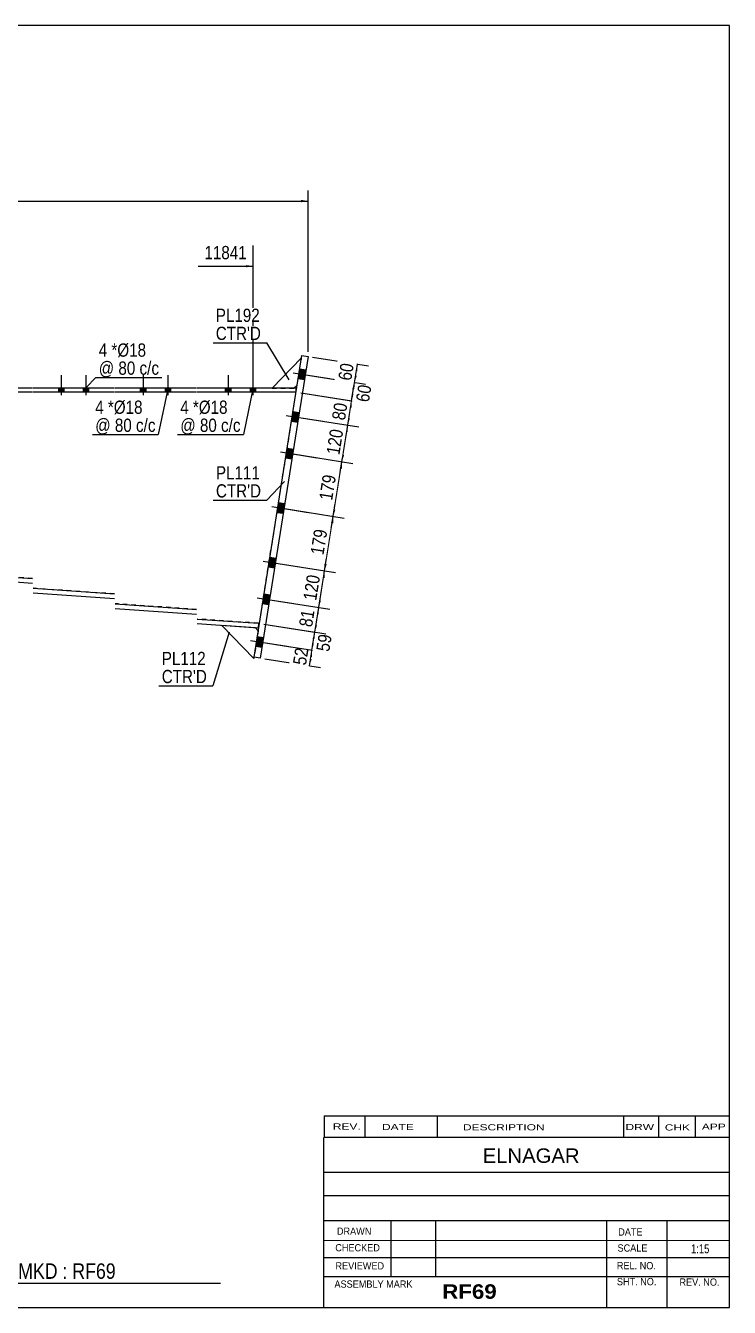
# Model space of a CAD drawing. Header units: millimetres. Extents: x -26 to 376, y -180 to 98.
# Drawn here: x 224.4 to 376.4, y -179.5 to 97.5 of the extents above; entities that cross this region are included whole.
import ezdxf

# ---------------------------------------------------------------- set-up
doc = ezdxf.new("R2010")
doc.units = ezdxf.units.MM
doc.linetypes.add('DXK_LINE_DOT1', pattern=[1.8814, 0.9407, -0.9407])
doc.styles.add('Arial', font='ARIAL.TTF', dxfattribs={"height": 0.2})
doc.styles.add('Arial Bold', font='ARIALBD.TTF', dxfattribs={"height": 0.2})
doc.styles.add('Arial Narrow', font='ARIALN.TTF', dxfattribs={"height": 0.2})

# ---------------------------------------------------------------- blocks, each defined once
blk = doc.blocks.new('Unknown-623588521-1210')
at = {"color": 5, "linetype": 'Continuous'}
for p, q in [((376.37, 97.51), (-23.63, 97.51)), ((-23.63, 97.51), (-23.63, -179.49)), ((376.37, -179.49), (376.37, 97.51)), ((-23.63, -179.49), (376.37, -179.49))]:
    blk.add_line(p, q, dxfattribs=at)
at = {"color": 174, "linetype": 'Continuous', "style": 'Arial'}
blk.add_text('Tekla structures', height=1.9102, rotation=90, dxfattribs=at).set_placement((-24.13, -178.99))
blk = doc.blocks.new('Bolt-623588521-1821 - 1392')
at = {"linetype": 'Continuous'}
for points in [[(283.6, 23.34), (283.27, 21.23), (284.59, 21.02), (284.92, 23.13)], [(283.6, 23.34), (283.27, 21.23), (284.59, 21.02), (284.92, 23.13)], [(282.14, 14.12), (281.8, 12.01), (283.12, 11.8), (283.46, 13.91)], [(282.14, 14.12), (281.8, 12.01), (283.12, 11.8), (283.46, 13.91)], [(280.88, 6.22), (280.55, 4.11), (281.86, 3.9), (282.2, 6.01)], [(280.88, 6.22), (280.55, 4.11), (281.86, 3.9), (282.2, 6.01)], [(279.01, -5.58), (278.67, -7.68), (279.99, -7.89), (280.32, -5.79)], [(279.01, -5.58), (278.67, -7.68), (279.99, -7.89), (280.32, -5.79)], [(277.13, -17.37), (276.8, -19.48), (278.11, -19.69), (278.45, -17.58)], [(277.13, -17.37), (276.8, -19.48), (278.11, -19.69), (278.45, -17.58)], [(275.88, -25.27), (275.54, -27.38), (276.86, -27.59), (277.19, -25.48)], [(275.88, -25.27), (275.54, -27.38), (276.86, -27.59), (277.19, -25.48)], [(274.41, -34.49), (274.08, -36.6), (275.39, -36.81), (275.73, -34.7)], [(274.41, -34.49), (274.08, -36.6), (275.39, -36.81), (275.73, -34.7)]]:
    blk.add_hatch(color=3, dxfattribs=at).paths.add_polyline_path(points)
at = {"color": 3, "linetype": 'Continuous'}
for p, q in [((282.14, 22.49), (290.02, 21.24)), ((282.14, 22.49), (290.02, 21.24)), ((283.6, 23.34), (284.92, 23.13)), ((283.6, 23.34), (284.92, 23.13)), ((283.27, 21.23), (284.59, 21.02)), ((283.27, 21.23), (284.59, 21.02)), ((282.14, 14.12), (283.46, 13.91)), ((282.14, 14.12), (283.46, 13.91)), ((280.67, 13.27), (288.56, 12.02)), ((280.67, 13.27), (288.56, 12.02)), ((281.8, 12.01), (283.12, 11.8)), ((281.8, 12.01), (283.12, 11.8)), ((280.88, 6.22), (282.2, 6.01)), ((280.88, 6.22), (282.2, 6.01)), ((279.41, 5.37), (287.3, 4.12)), ((279.41, 5.37), (287.3, 4.12)), ((280.55, 4.11), (281.86, 3.9)), ((280.55, 4.11), (281.86, 3.9)), ((277.54, -6.42), (285.42, -7.68)), ((277.54, -6.42), (285.42, -7.68)), ((278.67, -7.68), (279.99, -7.89)), ((278.67, -7.68), (279.99, -7.89)), ((279.01, -5.58), (280.32, -5.79)), ((279.01, -5.58), (280.32, -5.79)), ((275.66, -18.22), (283.55, -19.47)), ((275.66, -18.22), (283.55, -19.47)), ((277.13, -17.37), (278.45, -17.58)), ((277.13, -17.37), (278.45, -17.58)), ((276.8, -19.48), (278.11, -19.69)), ((276.8, -19.48), (278.11, -19.69)), ((274.41, -26.12), (282.29, -27.37)), ((274.41, -26.12), (282.29, -27.37)), ((275.54, -27.38), (276.86, -27.59)), ((275.54, -27.38), (276.86, -27.59)), ((275.88, -25.27), (277.19, -25.48)), ((275.88, -25.27), (277.19, -25.48)), ((272.94, -35.34), (280.83, -36.59)), ((272.94, -35.34), (280.83, -36.59)), ((274.41, -34.49), (275.73, -34.7)), ((274.41, -34.49), (275.73, -34.7)), ((274.08, -36.6), (275.39, -36.81)), ((274.08, -36.6), (275.39, -36.81))]:
    blk.add_line(p, q, dxfattribs=at)
blk = doc.blocks.new('Part-623588521-1647 - 1392')
at = {"color": 2, "linetype": 'Continuous'}
for p, q in [((283.98, 25.72), (277.6, 19.13)), ((282.27, 19.13), (283.04, 19.79))]:
    blk.add_line(p, q, dxfattribs=at)
at = {"color": 7, "linetype": 'DXK_LINE_DOT1'}
for p, q in [((283.04, 19.79), (283.98, 25.72)), ((277.6, 19.13), (282.27, 19.13))]:
    blk.add_line(p, q, dxfattribs=at)
blk = doc.blocks.new('Part-623588521-1536 - 1392')
at = {"color": 2, "linetype": 'Continuous'}
for p, q in [((175.8, 19.13), (175.8, 18.33)), ((181.21, 19.13), (175.8, 19.13)), ((175.8, 18.33), (181.21, 18.33)), ((197.35, 19.13), (181.31, 19.13)), ((181.31, 18.33), (197.35, 18.33)), ((208.19, 19.13), (197.45, 19.13)), ((197.45, 18.33), (208.19, 18.33)), ((225.89, 19.13), (208.29, 19.13)), ((208.29, 18.33), (225.89, 18.33)), ((243.59, 19.13), (225.99, 19.13)), ((225.99, 18.33), (243.59, 18.33)), ((261.29, 19.13), (243.69, 19.13)), ((243.69, 18.33), (261.29, 18.33)), ((282.81, 19.13), (261.39, 19.13)), ((261.39, 18.33), (282.81, 18.33)), ((282.81, 18.33), (282.81, 19.13))]:
    blk.add_line(p, q, dxfattribs=at)
blk = doc.blocks.new('Part-623588521-1589 - 1392')
at = {"color": 2, "linetype": 'Continuous'}
for p, q in [((273.7, -38.95), (284.06, 26.23)), ((285.38, 26.02), (275.02, -39.16)), ((284.06, 26.23), (285.38, 26.02)), ((275.02, -39.16), (273.7, -38.95))]:
    blk.add_line(p, q, dxfattribs=at)
blk = doc.blocks.new('Part-623588521-1618 - 1392')
at = {"color": 2, "linetype": 'Continuous'}
for p, q in [((273.65, -39.25), (266.72, -32.11)), ((274.04, -32.62), (266.72, -32.11)), ((274.6, -33.32), (274.04, -32.62)), ((273.7, -38.95), (273.65, -39.25))]:
    blk.add_line(p, q, dxfattribs=at)
at = {"color": 7, "linetype": 'DXK_LINE_DOT1'}
blk.add_line((274.6, -33.32), (273.7, -38.95), dxfattribs=at)
blk = doc.blocks.new('Part-623588521-1769 - 1392')
at = {"color": 2, "linetype": 'Continuous'}
for p, q in [((202.85, -19.77), (202.78, -20.77)), ((202.78, -20.77), (208.19, -21.15)), ((202.85, -19.77), (208.19, -20.14)), ((208.29, -20.74), (225.89, -21.97)), ((208.29, -21.74), (225.89, -22.97)), ((225.99, -24.09), (243.59, -25.31)), ((225.99, -25.09), (243.59, -26.31)), ((243.69, -27.43), (261.29, -28.66)), ((243.69, -28.43), (261.29, -29.66)), ((261.39, -30.73), (274.64, -31.65)), ((261.39, -31.73), (274.57, -32.65)), ((274.64, -31.65), (274.57, -32.65))]:
    blk.add_line(p, q, dxfattribs=at)
blk = doc.blocks.new('Part-623588521-1747 - 1392')
at = {"color": 2, "linetype": 'Continuous'}
for p, q in [((192.02, 18.33), (192.02, -18.33)), ((274.64, -31.65), (274.86, -31.67))]:
    blk.add_line(p, q, dxfattribs=at)
at = {"color": 7, "linetype": 'DXK_LINE_DOT1'}
for p, q in [((192.02, 18.33), (197.35, 18.33)), ((197.45, 18.33), (208.19, 18.33)), ((208.29, 18.33), (225.89, 18.33)), ((225.99, 18.33), (243.59, 18.33)), ((243.69, 18.33), (261.29, 18.33)), ((261.39, 18.33), (282.81, 18.33)), ((274.86, -31.67), (282.81, 18.33)), ((197.35, -18.7), (192.02, -18.33)), ((208.19, -20.14), (197.45, -19.4)), ((225.89, -21.97), (208.29, -20.74)), ((243.59, -25.31), (225.99, -24.09)), ((261.29, -28.66), (243.69, -27.43)), ((274.64, -31.65), (261.39, -30.73))]:
    blk.add_line(p, q, dxfattribs=at)
blk = doc.blocks.new('Bolt-623588521-10556 - 1392')
at = {"linetype": 'Continuous'}
for points in [[(268.78, 19.13), (267.58, 19.13), (267.58, 18.33), (268.78, 18.33)], [(268.78, 19.13), (267.58, 19.13), (267.58, 18.33), (268.78, 18.33)], [(274.12, 19.13), (272.92, 19.13), (272.92, 18.33), (274.12, 18.33)], [(274.12, 19.13), (272.92, 19.13), (272.92, 18.33), (274.12, 18.33)]]:
    blk.add_hatch(color=3, dxfattribs=at).paths.add_polyline_path(points)
at = {"color": 3, "linetype": 'Continuous'}
for p, q in [((268.18, 17.67), (268.18, 22)), ((268.18, 17.66), (268.18, 21.99)), ((273.52, 17.67), (273.52, 22)), ((273.52, 17.66), (273.52, 21.99)), ((267.58, 18.33), (267.58, 19.13)), ((267.58, 18.33), (267.58, 19.13)), ((268.78, 18.33), (268.78, 19.13)), ((268.78, 18.33), (268.78, 19.13)), ((272.92, 18.33), (272.92, 19.13)), ((272.92, 18.33), (272.92, 19.13)), ((274.12, 18.33), (274.12, 19.13)), ((274.12, 18.33), (274.12, 19.13))]:
    blk.add_line(p, q, dxfattribs=at)
blk = doc.blocks.new('Bolt-623588521-10557 - 1392')
at = {"linetype": 'Continuous'}
for points in [[(250.42, 19.13), (249.22, 19.13), (249.22, 18.33), (250.42, 18.33)], [(250.42, 19.13), (249.22, 19.13), (249.22, 18.33), (250.42, 18.33)], [(255.75, 19.13), (254.55, 19.13), (254.55, 18.33), (255.75, 18.33)], [(255.75, 19.13), (254.55, 19.13), (254.55, 18.33), (255.75, 18.33)]]:
    blk.add_hatch(color=3, dxfattribs=at).paths.add_polyline_path(points)
at = {"color": 3, "linetype": 'Continuous'}
for p, q in [((249.82, 17.67), (249.82, 22)), ((249.82, 17.66), (249.82, 21.99)), ((255.15, 17.67), (255.15, 22)), ((255.15, 17.66), (255.15, 21.99)), ((249.22, 18.33), (249.22, 19.13)), ((249.22, 18.33), (249.22, 19.13)), ((250.42, 18.33), (250.42, 19.13)), ((250.42, 18.33), (250.42, 19.13)), ((254.55, 18.33), (254.55, 19.13)), ((254.55, 18.33), (254.55, 19.13)), ((255.75, 18.33), (255.75, 19.13)), ((255.75, 18.33), (255.75, 19.13))]:
    blk.add_line(p, q, dxfattribs=at)
blk = doc.blocks.new('Bolt-623588521-10558 - 1392')
at = {"linetype": 'Continuous'}
for points in [[(232.72, 19.13), (231.52, 19.13), (231.52, 18.33), (232.72, 18.33)], [(232.72, 19.13), (231.52, 19.13), (231.52, 18.33), (232.72, 18.33)], [(238.05, 19.13), (236.85, 19.13), (236.85, 18.33), (238.05, 18.33)], [(238.05, 19.13), (236.85, 19.13), (236.85, 18.33), (238.05, 18.33)]]:
    blk.add_hatch(color=3, dxfattribs=at).paths.add_polyline_path(points)
at = {"color": 3, "linetype": 'Continuous'}
for p, q in [((232.12, 17.67), (232.12, 22)), ((232.12, 17.66), (232.12, 21.99)), ((237.45, 17.67), (237.45, 22)), ((237.45, 17.66), (237.45, 21.99)), ((231.52, 18.33), (231.52, 19.13)), ((231.52, 18.33), (231.52, 19.13)), ((232.72, 18.33), (232.72, 19.13)), ((232.72, 18.33), (232.72, 19.13)), ((236.85, 18.33), (236.85, 19.13)), ((236.85, 18.33), (236.85, 19.13)), ((238.05, 18.33), (238.05, 19.13)), ((238.05, 18.33), (238.05, 19.13))]:
    blk.add_line(p, q, dxfattribs=at)
blk = doc.blocks.new('StraightDimension-623588521-1871 - 1392')
at = {"linetype": 'Continuous'}
for points in [[(285.73, -38.89), (286.21, -37.45), (286.22, -38.97)], [(286.15, -39.41), (285.67, -40.85), (285.66, -39.33)]]:
    blk.add_hatch(color=7, dxfattribs=at).paths.add_polyline_path(points)
at = {"color": 7, "linetype": 'Continuous'}
for p, q in [((275.23, -35.7), (288.58, -37.82)), ((285.67, -40.85), (286.21, -37.45)), ((276.01, -39.31), (288.04, -41.23))]:
    blk.add_line(p, q, dxfattribs=at)
at = {"color": 0}
blk.add_wipeout([(286.17, -36.73), (282.03, -36.07), (281.26, -40.86), (285.41, -41.52)], dxfattribs=at)
at = {"color": 3, "style": 'Arial Narrow'}
blk.add_text('52', height=2.863, rotation=80.9647, dxfattribs=at).set_placement((284.91, -40.84))
blk = doc.blocks.new('StraightDimension-623588521-1893 - 1392')
at = {"linetype": 'Continuous'}
for points in [[(286.69, -36), (286.21, -37.45), (286.2, -35.93)], [(286.35, -35.01), (286.83, -33.57), (286.84, -35.09)]]:
    blk.add_hatch(color=7, dxfattribs=at).paths.add_polyline_path(points)
at = {"color": 7, "linetype": 'Continuous'}
for p, q in [((275.85, -31.82), (289.05, -33.92)), ((275.23, -35.7), (288.43, -37.8)), ((286.21, -37.45), (286.83, -33.57))]:
    blk.add_line(p, q, dxfattribs=at)
at = {"color": 0}
blk.add_wipeout([(291.2, -33.79), (287.05, -33.13), (286.29, -37.93), (290.43, -38.59)], dxfattribs=at)
at = {"color": 3, "style": 'Arial Narrow'}
blk.add_text('59', height=2.863, rotation=80.9647, dxfattribs=at).set_placement((289.94, -37.9))
blk = doc.blocks.new('StraightDimension-623588521-1917 - 1392')
at = {"linetype": 'Continuous'}
for points in [[(287.19, -29.67), (287.68, -28.23), (287.69, -29.75)], [(287.31, -32.13), (286.83, -33.57), (286.82, -32.05)]]:
    blk.add_hatch(color=7, dxfattribs=at).paths.add_polyline_path(points)
at = {"color": 7, "linetype": 'Continuous'}
for p, q in [((276.7, -26.48), (290.05, -28.6)), ((286.83, -33.57), (287.68, -28.23)), ((275.85, -31.82), (289.2, -33.95))]:
    blk.add_line(p, q, dxfattribs=at)
at = {"color": 0}
blk.add_wipeout([(287.49, -28.48), (283.34, -27.82), (282.58, -32.61), (286.72, -33.27)], dxfattribs=at)
at = {"color": 3, "style": 'Arial Narrow'}
blk.add_text('81', height=2.863, rotation=80.9647, dxfattribs=at).set_placement((286.22, -32.59))
blk = doc.blocks.new('StraightDimension-623588521-1931 - 1392')
at = {"linetype": 'Continuous'}
for points in [[(288.45, -21.77), (288.93, -20.33), (288.94, -21.85)], [(288.16, -26.78), (287.68, -28.23), (287.67, -26.71)]]:
    blk.add_hatch(color=7, dxfattribs=at).paths.add_polyline_path(points)
at = {"color": 7, "linetype": 'Continuous'}
for p, q in [((277.95, -18.58), (291.3, -20.71)), ((287.68, -28.23), (288.93, -20.33)), ((276.7, -26.48), (290.05, -28.6))]:
    blk.add_line(p, q, dxfattribs=at)
at = {"color": 0}
blk.add_wipeout([(288.68, -20.95), (284.53, -20.29), (283.48, -26.9), (287.63, -27.55)], dxfattribs=at)
at = {"color": 3, "style": 'Arial Narrow'}
blk.add_text('120', height=2.863, rotation=80.9647, dxfattribs=at).set_placement((287.13, -26.87))
blk = doc.blocks.new('StraightDimension-623588521-1940 - 1392')
at = {"linetype": 'Continuous'}
for points in [[(290.33, -9.98), (290.81, -8.53), (290.82, -10.05)], [(289.42, -18.89), (288.93, -20.33), (288.92, -18.81)]]:
    blk.add_hatch(color=7, dxfattribs=at).paths.add_polyline_path(points)
at = {"color": 7, "linetype": 'Continuous'}
for p, q in [((279.83, -6.79), (293.18, -8.91)), ((288.93, -20.33), (290.81, -8.53)), ((277.95, -18.58), (291.3, -20.71))]:
    blk.add_line(p, q, dxfattribs=at)
at = {"color": 0}
blk.add_wipeout([(290.25, -11.11), (286.1, -10.45), (285.05, -17.05), (289.2, -17.71)], dxfattribs=at)
at = {"color": 3, "style": 'Arial Narrow'}
blk.add_text('179', height=2.863, rotation=80.9647, dxfattribs=at).set_placement((288.7, -17.02))
blk = doc.blocks.new('StraightDimension-623588521-1958 - 1392')
at = {"linetype": 'Continuous'}
for points in [[(292.2, 1.82), (292.68, 3.26), (292.7, 1.74)], [(291.29, -7.09), (290.81, -8.53), (290.8, -7.01)]]:
    blk.add_hatch(color=7, dxfattribs=at).paths.add_polyline_path(points)
at = {"color": 7, "linetype": 'Continuous'}
for p, q in [((281.7, 5.01), (295.05, 2.89)), ((290.81, -8.53), (292.68, 3.26)), ((279.83, -6.79), (293.18, -8.91))]:
    blk.add_line(p, q, dxfattribs=at)
at = {"color": 0}
blk.add_wipeout([(292.12, 0.69), (287.98, 1.35), (286.93, -5.25), (291.07, -5.91)], dxfattribs=at)
at = {"color": 3, "style": 'Arial Narrow'}
blk.add_text('179', height=2.863, rotation=80.9647, dxfattribs=at).set_placement((290.57, -5.23))
blk = doc.blocks.new('StraightDimension-623588521-1975 - 1392')
at = {"linetype": 'Continuous'}
for points in [[(293.46, 9.72), (293.94, 11.16), (293.95, 9.64)], [(293.17, 4.7), (292.68, 3.26), (292.67, 4.78)]]:
    blk.add_hatch(color=7, dxfattribs=at).paths.add_polyline_path(points)
at = {"color": 7, "linetype": 'Continuous'}
for p, q in [((282.96, 12.9), (296.31, 10.78)), ((292.68, 3.26), (293.94, 11.16)), ((281.7, 5.01), (295.05, 2.89))]:
    blk.add_line(p, q, dxfattribs=at)
at = {"color": 0}
blk.add_wipeout([(293.69, 10.53), (289.54, 11.19), (288.49, 4.59), (292.64, 3.93)], dxfattribs=at)
at = {"color": 3, "style": 'Arial Narrow'}
blk.add_text('120', height=2.863, rotation=80.9647, dxfattribs=at).set_placement((292.14, 4.62))
blk = doc.blocks.new('StraightDimension-623588521-1985 - 1392')
at = {"linetype": 'Continuous'}
for points in [[(294.29, 14.99), (294.78, 16.43), (294.79, 14.91)], [(294.42, 12.6), (293.94, 11.16), (293.93, 12.68)]]:
    blk.add_hatch(color=7, dxfattribs=at).paths.add_polyline_path(points)
at = {"color": 7, "linetype": 'Continuous'}
for p, q in [((283.8, 18.18), (297.15, 16.05)), ((293.94, 11.16), (294.78, 16.43)), ((282.96, 12.9), (296.31, 10.78))]:
    blk.add_line(p, q, dxfattribs=at)
at = {"color": 0}
blk.add_wipeout([(294.59, 16.22), (290.44, 16.88), (289.68, 12.08), (293.83, 11.42)], dxfattribs=at)
at = {"color": 3, "style": 'Arial Narrow'}
blk.add_text('80', height=2.863, rotation=80.9647, dxfattribs=at).set_placement((293.33, 12.11))
blk = doc.blocks.new('StraightDimension-623588521-1992 - 1392')
at = {"linetype": 'Continuous'}
for points in [[(294.92, 18.94), (295.41, 20.38), (295.42, 18.86)], [(295.26, 17.87), (294.78, 16.43), (294.77, 17.95)]]:
    blk.add_hatch(color=7, dxfattribs=at).paths.add_polyline_path(points)
at = {"color": 7, "linetype": 'Continuous'}
for p, q in [((284.42, 22.13), (297.63, 20.03)), ((294.78, 16.43), (295.41, 20.38)), ((283.8, 18.18), (297, 16.08))]:
    blk.add_line(p, q, dxfattribs=at)
at = {"color": 0}
blk.add_wipeout([(299.77, 20.12), (295.62, 20.78), (294.86, 15.98), (299.01, 15.32)], dxfattribs=at)
at = {"color": 3, "style": 'Arial Narrow'}
blk.add_text('60', height=2.863, rotation=80.9647, dxfattribs=at).set_placement((298.51, 16.01))
blk = doc.blocks.new('StraightDimension-623588521-2008 - 1392')
at = {"linetype": 'Continuous'}
for points in [[(295.55, 22.89), (296.03, 24.33), (296.04, 22.81)], [(295.89, 21.82), (295.41, 20.38), (295.39, 21.9)]]:
    blk.add_hatch(color=7, dxfattribs=at).paths.add_polyline_path(points)
at = {"color": 7, "linetype": 'Continuous'}
for p, q in [((286.37, 25.87), (298.4, 23.95)), ((295.41, 20.38), (296.03, 24.33)), ((284.42, 22.13), (297.78, 20))]:
    blk.add_line(p, q, dxfattribs=at)
at = {"color": 0}
blk.add_wipeout([(295.95, 24.78), (291.8, 25.44), (291.04, 20.64), (295.19, 19.98)], dxfattribs=at)
at = {"color": 3, "style": 'Arial Narrow'}
blk.add_text('60', height=2.863, rotation=80.9647, dxfattribs=at).set_placement((294.69, 20.67))
blk = doc.blocks.new('StraightDimension-623588521-2375 - 1392')
at = {"linetype": 'Continuous'}
for points in [[(0.17, 59.34), (-1.33, 59.59), (0.17, 59.84)], [(283.88, 59.84), (285.38, 59.59), (283.88, 59.34)]]:
    blk.add_hatch(color=7, dxfattribs=at).paths.add_polyline_path(points)
at = {"color": 7, "linetype": 'Continuous'}
for p, q in [((-1.33, 25.73), (-1.33, 61.84)), ((285.38, 27.02), (285.38, 61.84)), ((-1.33, 59.59), (285.38, 59.59))]:
    blk.add_line(p, q, dxfattribs=at)
at = {"color": 0}
blk.add_wipeout([(147.19, 59.74), (147.19, 63.94), (136.85, 63.94), (136.85, 59.74)], dxfattribs=at)
at = {"color": 3, "style": 'Arial Narrow'}
blk.add_text('12039', height=2.863, dxfattribs=at).set_placement((137.45, 60.34))
blk = doc.blocks.new('StraightDimension-623588521-10203 - 1392')
at = {"linetype": 'Continuous'}
blk.add_hatch(color=7, dxfattribs=at).paths.add_polyline_path([(272.02, 45.77), (273.52, 45.52), (272.02, 45.27)])
at = {"color": 7, "linetype": 'Continuous'}
for p, q in [((273.52, 20.13), (273.52, 50.02)), ((261.63, 45.52), (273.52, 45.52))]:
    blk.add_line(p, q, dxfattribs=at)
at = {"color": 0}
blk.add_wipeout([(272.74, 46.42), (272.74, 50.62), (262.4, 50.62), (262.4, 46.42)], dxfattribs=at)
at = {"color": 3, "style": 'Arial Narrow'}
blk.add_text('11841', height=2.863, dxfattribs=at).set_placement((263, 47.02))
blk = doc.blocks.new('CBS_CALLOFF-623588521-12557')
at = {"color": 7, "linetype": 'Continuous'}
blk.add_line((150.25, -174.23), (266.48, -174.24), dxfattribs=at)
at = {"color": 3, "linetype": 'Continuous', "style": 'Arial Narrow'}
blk.add_text('QTY= 1 Nos.      RAFTER     MKD : RF69', height=3.3405, dxfattribs=at).set_placement((173.54, -173.33))
blk = doc.blocks.new('CBS_NAME_BLOG-623588521-12558')
at = {"color": 7, "linetype": 'Continuous'}
for p, q in [((288.78, -142.74), (376.3, -142.74)), ((288.78, -179.45), (288.78, -142.75)), ((288.78, -150.28), (376.3, -150.28)), ((288.85, -155.33), (376.37, -155.33)), ((288.78, -160.71), (376.3, -160.71)), ((303.3, -172.81), (303.3, -160.71)), ((312.99, -172.79), (312.99, -160.72)), ((349.9, -179.45), (349.9, -160.72)), ((362.95, -179.45), (362.95, -160.71)), ((288.79, -165.01), (376.37, -164.99)), ((288.78, -168.75), (376.3, -168.75)), ((288.78, -172.8), (376.3, -172.8)), ((288.78, -179.49), (376.37, -179.49))]:
    blk.add_line(p, q, dxfattribs=at)
at = {"color": 3, "linetype": 'Continuous', "style": 'Arial'}
blk.add_text('ELNAGAR', height=3.133, dxfattribs=at).set_placement((323.1, -148.27))
at = {"color": 3, "linetype": 'Continuous'}
for s, height, style, width, p in [('DRAWN', 1.566, 'Arial', 0.9, (291.61, -163.81)), ('DATE', 1.566, 'Arial', 0.9, (352.37, -163.98)), ('CHECKED', 1.566, 'Arial', 0.9, (291.26, -167.39)), ('SCALE', 1.566, 'Arial', 0.9, (352.22, -167.45)), ('1:15', 1.957, 'Arial Narrow', 0.9, (368.11, -167.81)), ('REVIEWED', 1.566, 'Arial', 0.9, (291.3, -171.31)), ('REL. NO.', 1.566, 'Arial', 0.9, (352.08, -171.26)), ('ASSEMBLY MARK', 1.5663, 'Arial', 0.9, (291.08, -175.24)), ('RF69', 3.131, 'Arial Bold', 1.1, (314.36, -177.64)), ('SHT. NO.', 1.566, 'Arial', 0.9, (352.08, -174.72)), ('REV. NO.', 1.566, 'Arial', 0.9, (365.6, -174.81))]:
    blk.add_text(s, height=height, dxfattribs=dict(at, style=style, width=width)).set_placement(p)
blk = doc.blocks.new('CBS_REVISION-623588521-12559')
at = {"color": 7, "linetype": 'Continuous'}
for p, q in [((288.86, -138.11), (376.36, -138.11)), ((288.86, -138.11), (288.86, -142.74)), ((297.66, -138.11), (297.66, -142.74)), ((313.25, -138.11), (313.25, -142.68)), ((353.51, -138.11), (353.51, -142.74)), ((361.05, -138.11), (361.05, -142.74)), ((369, -138.11), (369, -142.74)), ((288.86, -142.74), (376.36, -142.74))]:
    blk.add_line(p, q, dxfattribs=at)
at = {"color": 7, "style": 'Arial Narrow', "width": 1.7}
for s, height, p in [('REV.', 1.326, (290.73, -141.07)), ('DATE', 1.326, (301.35, -141.18)), ('DESCRIPTION', 1.3257, (318.83, -141.24)), ('DRW', 1.326, (353.94, -141.18)), ('CHK', 1.326, (362.43, -141.27)), ('APP', 1.326, (370.43, -141.11))]:
    blk.add_text(s, height=height, dxfattribs=at).set_placement(p)
blk = doc.blocks.new('Mark-623588521-1585 - 1392')
at = {"color": 0}
blk.add_wipeout([(274.98, -0.57), (274.98, 2.43), (265.48, 2.43), (265.48, -0.57)], dxfattribs=at)
blk.add_wipeout([(274.98, -0.57), (274.98, 2.43), (265.48, 2.43), (265.48, -0.57)], dxfattribs=at)
blk.add_wipeout([(275.24, -4.47), (275.24, -1.47), (265.48, -1.47), (265.48, -4.47)], dxfattribs=at)
blk.add_wipeout([(275.24, -4.47), (275.24, -1.47), (265.48, -1.47), (265.48, -4.47)], dxfattribs=at)
at = {"color": 7, "linetype": 'Continuous'}
for p in [(280.32, -1.02), (264.88, -5.07)]:
    blk.add_line(p, (276.48, -5.07), dxfattribs=at)
at = {"color": 3, "style": 'Arial Narrow'}
blk.add_text('PL111', height=2.863, dxfattribs=at).set_placement((265.48, -0.57))
at = {"color": 1, "style": 'Arial Narrow'}
blk.add_text("CTR'D", height=2.863, dxfattribs=at).set_placement((265.48, -4.47))
blk = doc.blocks.new('Mark-623588521-1614 - 1392')
at = {"color": 0}
blk.add_wipeout([(263.28, -40.69), (263.28, -37.69), (253.78, -37.69), (253.78, -40.69)], dxfattribs=at)
blk.add_wipeout([(263.28, -40.69), (263.28, -37.69), (253.78, -37.69), (253.78, -40.69)], dxfattribs=at)
blk.add_wipeout([(263.53, -44.59), (263.53, -41.59), (253.78, -41.59), (253.78, -44.59)], dxfattribs=at)
blk.add_wipeout([(263.53, -44.59), (263.53, -41.59), (253.78, -41.59), (253.78, -44.59)], dxfattribs=at)
at = {"color": 7, "linetype": 'Continuous'}
for p in [(268.31, -33.56), (253.18, -45.19)]:
    blk.add_line(p, (264.78, -45.19), dxfattribs=at)
at = {"color": 3, "style": 'Arial Narrow'}
blk.add_text('PL112', height=2.863, dxfattribs=at).set_placement((253.78, -40.69))
at = {"color": 1, "style": 'Arial Narrow'}
blk.add_text("CTR'D", height=2.863, dxfattribs=at).set_placement((253.78, -44.59))
blk = doc.blocks.new('Mark-623588521-10594 - 1392')
at = {"color": 0}
blk.add_wipeout([(242, 25.96), (242, 28.96), (240.17, 28.96), (240.17, 25.96)], dxfattribs=at)
blk.add_wipeout([(242, 25.96), (242, 28.96), (240.17, 28.96), (240.17, 25.96)], dxfattribs=at)
blk.add_wipeout([(244.18, 25.96), (244.18, 28.96), (242.9, 28.96), (242.9, 25.96)], dxfattribs=at)
blk.add_wipeout([(244.18, 25.96), (244.18, 28.96), (242.9, 28.96), (242.9, 25.96)], dxfattribs=at)
blk.add_wipeout([(250.39, 25.96), (250.39, 28.96), (244.18, 28.96), (244.18, 25.96)], dxfattribs=at)
blk.add_wipeout([(250.39, 25.96), (250.39, 28.96), (244.18, 28.96), (244.18, 25.96)], dxfattribs=at)
at = {"color": 3, "style": 'Arial Narrow'}
blk.add_text('*', height=2.86, dxfattribs=at).set_placement((242.9, 25.96))
at = {"color": 0}
blk.add_wipeout([(253.19, 22.06), (253.19, 25.06), (240.17, 25.06), (240.17, 22.06)], dxfattribs=at)
blk.add_wipeout([(253.19, 22.06), (253.19, 25.06), (240.17, 25.06), (240.17, 22.06)], dxfattribs=at)
at = {"color": 7, "linetype": 'Continuous'}
for p, q in [((237.45, 19.33), (239.57, 21.46)), ((239.57, 21.46), (253.79, 21.46))]:
    blk.add_line(p, q, dxfattribs=at)
at = {"color": 3, "style": 'Arial Narrow'}
for s, height, p in [('4', 2.86, (240.17, 25.96)), ('Ø18', 2.863, (244.18, 25.96)), ('@ 80 c/', 2.863, (240.17, 22.06)), ('c', 2.86, (251.55, 22.06))]:
    blk.add_text(s, height=height, dxfattribs=at).set_placement(p)
blk = doc.blocks.new('Mark-623588521-1643 - 1392')
at = {"color": 0}
blk.add_wipeout([(274.95, 33.47), (274.95, 36.47), (265.45, 36.47), (265.45, 33.47)], dxfattribs=at)
blk.add_wipeout([(274.95, 33.47), (274.95, 36.47), (265.45, 36.47), (265.45, 33.47)], dxfattribs=at)
blk.add_wipeout([(275.2, 29.57), (275.2, 32.57), (265.45, 32.57), (265.45, 29.57)], dxfattribs=at)
blk.add_wipeout([(275.2, 29.57), (275.2, 32.57), (265.45, 32.57), (265.45, 29.57)], dxfattribs=at)
at = {"color": 7, "linetype": 'Continuous'}
for p in [(264.85, 28.97), (281.28, 20.94)]:
    blk.add_line(p, (276.45, 28.97), dxfattribs=at)
at = {"color": 3, "style": 'Arial Narrow'}
blk.add_text('PL192', height=2.863, dxfattribs=at).set_placement((265.45, 33.47))
at = {"color": 1, "style": 'Arial Narrow'}
blk.add_text("CTR'D", height=2.863, dxfattribs=at).set_placement((265.45, 29.57))
blk = doc.blocks.new('Mark-623588521-10592 - 1392')
at = {"color": 0}
blk.add_wipeout([(259.6, 13.61), (259.6, 16.61), (257.78, 16.61), (257.78, 13.61)], dxfattribs=at)
blk.add_wipeout([(259.6, 13.61), (259.6, 16.61), (257.78, 16.61), (257.78, 13.61)], dxfattribs=at)
blk.add_wipeout([(261.78, 13.61), (261.78, 16.61), (260.5, 16.61), (260.5, 13.61)], dxfattribs=at)
blk.add_wipeout([(261.78, 13.61), (261.78, 16.61), (260.5, 16.61), (260.5, 13.61)], dxfattribs=at)
blk.add_wipeout([(268, 13.61), (268, 16.61), (261.78, 16.61), (261.78, 13.61)], dxfattribs=at)
blk.add_wipeout([(268, 13.61), (268, 16.61), (261.78, 16.61), (261.78, 13.61)], dxfattribs=at)
at = {"color": 3, "style": 'Arial Narrow'}
blk.add_text('*', height=2.86, dxfattribs=at).set_placement((260.5, 13.61))
at = {"color": 0}
blk.add_wipeout([(270.8, 9.71), (270.8, 12.71), (257.78, 12.71), (257.78, 9.71)], dxfattribs=at)
blk.add_wipeout([(270.8, 9.71), (270.8, 12.71), (257.78, 12.71), (257.78, 9.71)], dxfattribs=at)
at = {"color": 7, "linetype": 'Continuous'}
for p in [(273.52, 19.33), (257.18, 9.11)]:
    blk.add_line(p, (271.4, 9.11), dxfattribs=at)
at = {"color": 3, "style": 'Arial Narrow'}
for s, height, p in [('4', 2.86, (257.78, 13.61)), ('Ø18', 2.863, (261.78, 13.61)), ('@ 80 c/', 2.863, (257.78, 9.71)), ('c', 2.86, (269.15, 9.71))]:
    blk.add_text(s, height=height, dxfattribs=at).set_placement(p)
blk = doc.blocks.new('Mark-623588521-10593 - 1392')
at = {"color": 0}
blk.add_wipeout([(241.24, 13.61), (241.24, 16.61), (239.41, 16.61), (239.41, 13.61)], dxfattribs=at)
blk.add_wipeout([(241.24, 13.61), (241.24, 16.61), (239.41, 16.61), (239.41, 13.61)], dxfattribs=at)
blk.add_wipeout([(243.42, 13.61), (243.42, 16.61), (242.14, 16.61), (242.14, 13.61)], dxfattribs=at)
blk.add_wipeout([(243.42, 13.61), (243.42, 16.61), (242.14, 16.61), (242.14, 13.61)], dxfattribs=at)
blk.add_wipeout([(249.63, 13.61), (249.63, 16.61), (243.42, 16.61), (243.42, 13.61)], dxfattribs=at)
blk.add_wipeout([(249.63, 13.61), (249.63, 16.61), (243.42, 16.61), (243.42, 13.61)], dxfattribs=at)
at = {"color": 3, "style": 'Arial Narrow'}
blk.add_text('*', height=2.86, dxfattribs=at).set_placement((242.14, 13.61))
at = {"color": 0}
blk.add_wipeout([(252.43, 9.71), (252.43, 12.71), (239.41, 12.71), (239.41, 9.71)], dxfattribs=at)
blk.add_wipeout([(252.43, 9.71), (252.43, 12.71), (239.41, 12.71), (239.41, 9.71)], dxfattribs=at)
at = {"color": 7, "linetype": 'Continuous'}
for p in [(255.15, 19.33), (238.81, 9.11)]:
    blk.add_line(p, (253.03, 9.11), dxfattribs=at)
at = {"color": 3, "style": 'Arial Narrow'}
for s, height, p in [('4', 2.86, (239.41, 13.61)), ('Ø18', 2.863, (243.42, 13.61)), ('@ 80 c/', 2.863, (239.41, 9.71)), ('c', 2.86, (250.79, 9.71))]:
    blk.add_text(s, height=height, dxfattribs=at).set_placement(p)

msp = doc.modelspace()

# ---------------------------------------------------------------- block references
for name in ['Unknown-623588521-1210', 'Part-623588521-1589 - 1392', 'Part-623588521-1647 - 1392', 'Bolt-623588521-1821 - 1392', 'Bolt-623588521-10558 - 1392', 'Bolt-623588521-10557 - 1392', 'Bolt-623588521-10556 - 1392', 'Part-623588521-1536 - 1392', 'Part-623588521-1747 - 1392', 'Part-623588521-1769 - 1392', 'Part-623588521-1618 - 1392', 'CBS_REVISION-623588521-12559', 'CBS_NAME_BLOG-623588521-12558', 'CBS_CALLOFF-623588521-12557']:
    msp.add_blockref(name, (0, 0))

# ---------------------------------------------------------------- next in the draw order: block references
for name in ['Mark-623588521-1614 - 1392', 'StraightDimension-623588521-1871 - 1392']:
    msp.add_blockref(name, (0, 0))

# ---------------------------------------------------------------- next in the draw order: block references
msp.add_blockref('StraightDimension-623588521-1893 - 1392', (0, 0))

# ---------------------------------------------------------------- next in the draw order: block references
msp.add_blockref('StraightDimension-623588521-1917 - 1392', (0, 0))

# ---------------------------------------------------------------- next in the draw order: block references
msp.add_blockref('StraightDimension-623588521-1931 - 1392', (0, 0))

# ---------------------------------------------------------------- next in the draw order: block references
msp.add_blockref('StraightDimension-623588521-1940 - 1392', (0, 0))

# ---------------------------------------------------------------- next in the draw order: block references
msp.add_blockref('StraightDimension-623588521-1958 - 1392', (0, 0))

# ---------------------------------------------------------------- next in the draw order: block references
msp.add_blockref('StraightDimension-623588521-1975 - 1392', (0, 0))

# ---------------------------------------------------------------- next in the draw order: block references
for name in ['StraightDimension-623588521-1985 - 1392', 'Mark-623588521-1585 - 1392']:
    msp.add_blockref(name, (0, 0))

# ---------------------------------------------------------------- next in the draw order: block references
msp.add_blockref('StraightDimension-623588521-1992 - 1392', (0, 0))

# ---------------------------------------------------------------- next in the draw order: block references
msp.add_blockref('StraightDimension-623588521-2008 - 1392', (0, 0))

# ---------------------------------------------------------------- next in the draw order: block references
msp.add_blockref('StraightDimension-623588521-2375 - 1392', (0, 0))

# ---------------------------------------------------------------- next in the draw order: block references
for name in ['StraightDimension-623588521-10203 - 1392', 'Mark-623588521-10594 - 1392']:
    msp.add_blockref(name, (0, 0))

# ---------------------------------------------------------------- next in the draw order: block references
for name in ['Mark-623588521-1643 - 1392', 'Mark-623588521-10593 - 1392', 'Mark-623588521-10592 - 1392']:
    msp.add_blockref(name, (0, 0))

doc.saveas('drawing.dxf')
